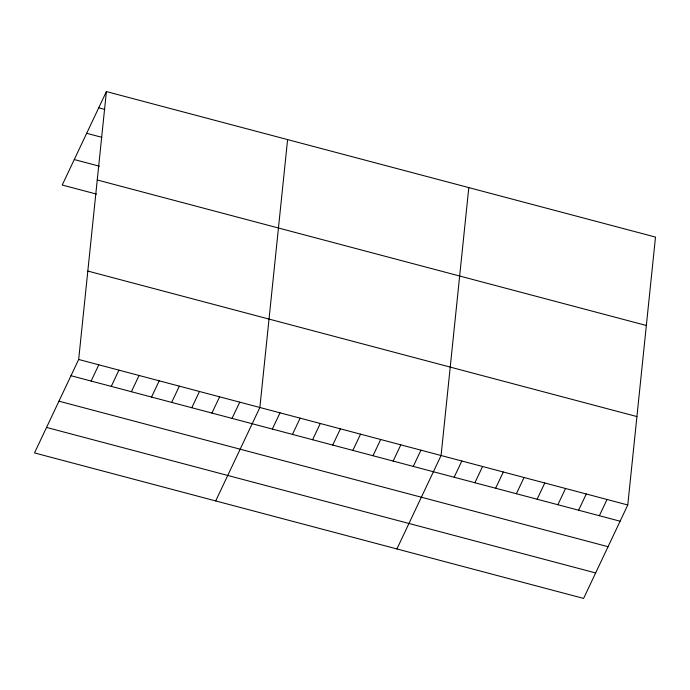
<?xml version="1.0" encoding="UTF-8"?>
<svg xmlns="http://www.w3.org/2000/svg" width="690" height="690" viewBox="0 0 690 690"><rect width="100%" height="100%" fill="white"/><g stroke="black" fill="none" stroke-linecap="round" stroke-linejoin="round"><path stroke-width="1.03" d="M78.669 359.473L106.398 91.58L655.5 237.084L627.771 504.977L583.602 598.42L34.5 452.916L78.669 359.473L627.771 504.977M287.601 139.596L259.871 407.488L215.703 500.931M468.803 187.62L441.082 455.504L396.914 548.947M106.398 91.58L62.229 185.024L96.453 194.088M91.132 381.044L98.799 364.803M111.263 386.383L118.939 370.142M131.393 391.713L139.07 375.481M151.533 397.052L159.209 380.811M171.663 402.382L179.34 386.15M191.794 407.721L199.47 391.48M211.934 413.06L219.61 396.819M232.064 418.39L239.74 402.158M272.334 429.059L280.011 412.827M292.465 434.398L300.141 418.157M312.605 439.728L320.272 423.496M332.735 445.067L340.412 428.826M352.866 450.406L360.542 434.165M373.005 455.736L380.673 439.504M393.136 461.075L400.812 444.834M413.267 466.406L420.943 450.173M454.149 477.239L461.826 461.006M474.893 482.741L482.569 466.5M495.636 488.235L503.312 471.995M516.379 493.73L524.055 477.497M537.122 499.224L544.798 482.991M557.865 504.726L565.541 488.486M578.608 510.22L586.284 493.988M599.351 515.715L607.028 499.482M98.722 107.821L104.759 109.417M86.673 133.299L101.775 137.301M74.27 159.545L99.438 166.212M97.247 179.987L646.349 325.49M87.82 271.066L636.922 416.57M70.992 375.714L620.103 521.217M58.952 401.183L608.054 546.696M46.541 427.438L595.651 572.942"/></g></svg>
